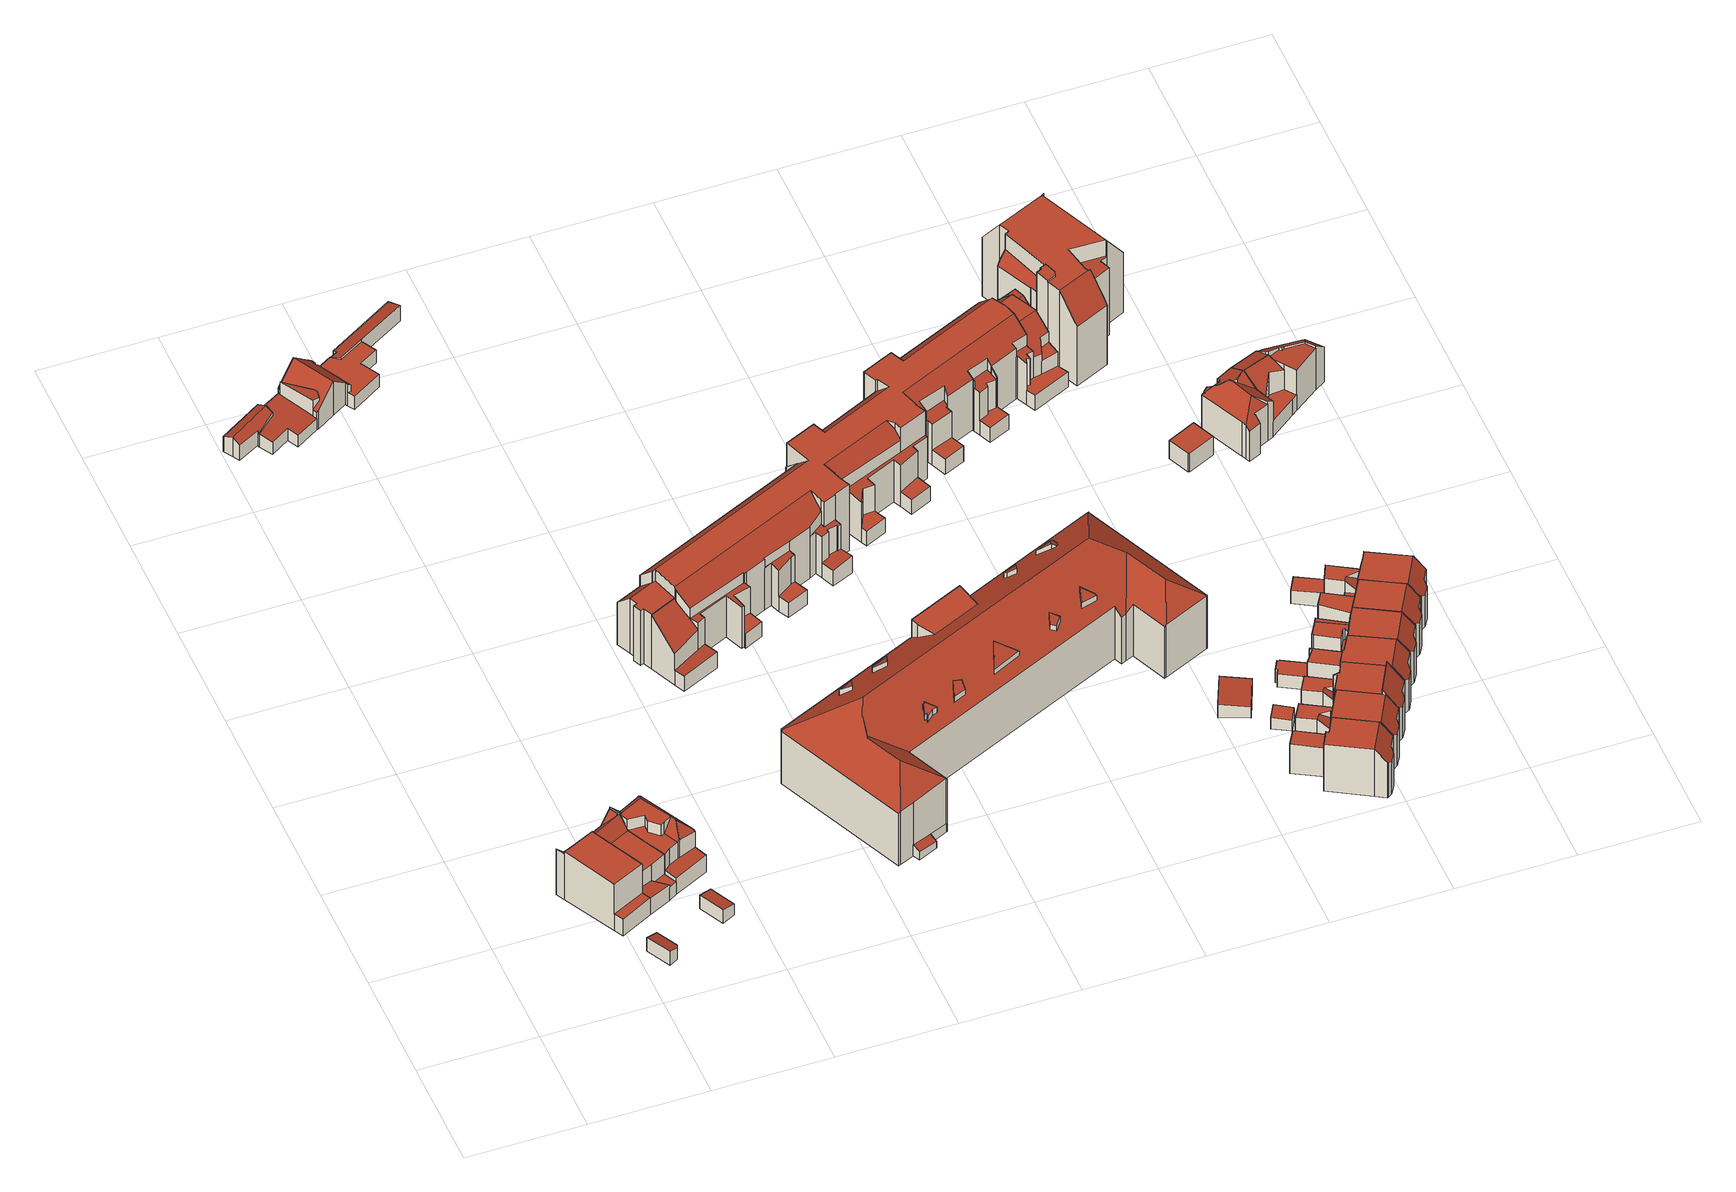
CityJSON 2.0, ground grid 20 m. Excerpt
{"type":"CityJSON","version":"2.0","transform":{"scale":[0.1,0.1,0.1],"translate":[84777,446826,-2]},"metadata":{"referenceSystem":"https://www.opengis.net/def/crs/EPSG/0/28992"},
"CityObjects":{
"building1":{"type":"Building","attributes":{"yearOfConstruction":1914},"geometry":[{"type":"MultiSurface","lod":"2","boundaries":[[[0,1,2,3,4,5,6,7,8]],[[8,7,9,10]],[[11,3,2,12,13]],[[14,15,16]],[[13,15,11]],[[2,1,17,12]],[[14,16,17,18,19]],[[20,14,19,21]],[[4,3,11,22]],[[7,6,23,9]],[[17,1,0,24,25,18]],[[5,4,22,20]],[[24,23,26,25]],[[23,6,5,20,21,26]],[[0,8,10,24]],[[16,15,13,12,17]],[[22,11,15,14,20]],[[21,19,18,25,26]],[[10,9,23,24]]],"semantics":{"surfaces":[{"type":"GroundSurface"},{"type":"WallSurface"},{"type":"RoofSurface"}],"values":[0,1,1,1,1,1,1,1,1,1,1,1,1,1,1,2,2,2,2]}}]},
"building2":{"type":"Building","attributes":{"yearOfConstruction":2023},"geometry":[{"type":"MultiSurface","lod":"2","boundaries":[[[27,28,29,30,31]],[[30,29,32,33]],[[27,31,34,35]],[[28,27,35,36]],[[29,28,36,32]],[[31,30,33,34]],[[33,32,36,35,34]]],"semantics":{"surfaces":[{"type":"GroundSurface"},{"type":"WallSurface"},{"type":"RoofSurface"}],"values":[0,1,1,1,1,1,2]}}]},
"building3":{"type":"Building","attributes":{"yearOfConstruction":1914},"geometry":[{"type":"MultiSurface","lod":"2","boundaries":[[[4,37,38,39,40,41,42,43,44,7,45,46,47]],[[44,43,48,49]],[[46,45,50,51,52]],[[50,53,54,51]],[[4,47,55,22]],[[37,4,22,56]],[[38,37,56,57]],[[47,46,52,55]],[[7,44,49,58,59]],[[49,60,53,58]],[[45,7,59,50]],[[53,60,61,62,54]],[[43,42,61,48]],[[61,42,41,63,62]],[[41,40,64,63]],[[65,66,67]],[[67,68,69,65]],[[68,39,38,57,69]],[[40,39,68,64]],[[59,58,53,50]],[[61,60,49,48]],[[63,52,51,54,62]],[[57,56,66,65,69]],[[64,68,67,66,56,22,55]],[[55,52,63,64]]],"semantics":{"surfaces":[{"type":"GroundSurface"},{"type":"WallSurface"},{"type":"RoofSurface"}],"values":[0,1,1,1,1,1,1,1,1,1,1,1,1,1,1,1,1,1,1,2,2,2,2,2,2]}}]},
"building4":{"type":"Building","attributes":{"yearOfConstruction":1914},"geometry":[{"type":"MultiSurface","lod":"2","boundaries":[[[70,71,72,73,74,75,76,77,78,43,79,80,40,38,81,82,83,84]],[[43,78,85,86]],[[38,40,87,88,89]],[[73,72,90,91]],[[72,71,92,90]],[[71,70,93,92]],[[84,83,94,95]],[[96,97,98,99]],[[78,77,100,85]],[[101,100,102,103]],[[74,73,91,104,105]],[[79,43,86,96]],[[106,107,108,109]],[[75,74,105,110]],[[40,80,111,112,87]],[[80,79,96,99,111]],[[113,106,109,114]],[[111,113,114,112]],[[97,115,116,98]],[[117,118,119]],[[119,120,117]],[[91,121,104]],[[122,123,124]],[[87,123,88]],[[124,125,122]],[[82,81,126,127]],[[83,82,127,94]],[[126,81,38,89,128]],[[129,126,128,130]],[[100,77,76,118,102]],[[76,75,110,118]],[[115,101,103,131,116]],[[103,120,131]],[[132,133,134]],[[107,132,134,108]],[[70,84,95,93]],[[121,129,130,104]],[[128,89,88,123,122,125,130]],[[132,107,106,113,111,99,98,116]],[[115,97,96,86,85,100,101]],[[103,102,118,117,120]],[[119,118,110,135,136,133]],[[134,133,136,135,124,123,87,112,114,109,108]],[[116,131,120,119,133,132]],[[121,91,90,92,93,95,94,127,126,129]],[[130,125,124,135,110,105,104]]],"semantics":{"surfaces":[{"type":"GroundSurface"},{"type":"WallSurface"},{"type":"RoofSurface"}],"values":[0,1,1,1,1,1,1,1,1,1,1,1,1,1,1,1,1,1,1,1,1,1,1,1,1,1,1,1,1,1,1,1,1,1,1,1,1,2,2,2,2,2,2,2,2,2]}}]},
"building5":{"type":"Building","attributes":{"yearOfConstruction":1983},"geometry":[{"type":"MultiSurface","lod":"2","boundaries":[[[137,138,139,140]],[[138,137,141,142]],[[139,138,142,143]],[[140,139,143,144]],[[137,140,144,141]],[[144,143,142,141]]],"semantics":{"surfaces":[{"type":"GroundSurface"},{"type":"WallSurface"},{"type":"RoofSurface"}],"values":[0,1,1,1,1,2]}}]},
"building6":{"type":"Building","attributes":{"yearOfConstruction":1950},"geometry":[{"type":"MultiSurface","lod":"2","boundaries":[[[145,146,147,148,149,150,151,152,153,154,155,156,157,158,159,160,161,162,163,164,165,166,167,168,169,170,171,172,173,174,175,176,177,178,179,180]],[[162,161,181,182]],[[163,162,182,183]],[[161,160,184,181]],[[160,159,185,184]],[[159,158,186,185]],[[164,163,183,187]],[[153,152,188,189]],[[190,191,192,193]],[[145,180,194,195]],[[179,178,196,197]],[[175,174,198,199]],[[172,171,200,201]],[[200,171,170,202,203]],[[173,172,201,204]],[[174,173,204,198]],[[169,168,205,206]],[[207,200,203,208]],[[170,169,206,202]],[[149,148,190,193,209]],[[150,149,209,210]],[[148,147,211,190]],[[147,146,212,211]],[[213,214,215,216,217,218]],[[216,219,220,217]],[[176,175,199,221]],[[221,222,223,224]],[[152,151,225,188]],[[156,226,227]],[[226,214,213,227]],[[151,150,210,225]],[[222,228,229,223]],[[191,230,231,192]],[[228,165,164,187,229]],[[232,166,165,228,233]],[[177,176,221,224,234]],[[219,235,220]],[[230,236,237,231]],[[157,156,227,238]],[[146,145,195,212]],[[194,180,179,197,239]],[[215,194,239,216]],[[158,157,238,186]],[[178,177,234,196]],[[167,166,232,240]],[[168,167,240,205]],[[208,241,207]],[[233,241,232]],[[154,153,189,242]],[[236,155,154,242,237]],[[156,155,236,226]],[[218,243,213]],[[243,235,219,216,239,197,196,186,238,227,213]],[[234,224,223,229,187,183,182,181,184,185,186,196]],[[241,233,228,222,221,199,198,204,201,200,207]],[[241,208,203,202,206,205,240,232]],[[231,237,242,189,188,225]],[[236,230,191,190,211,212,195,194,215,214,226]],[[218,217,220,235,243]],[[225,210,209,193,192,231]]],"semantics":{"surfaces":[{"type":"GroundSurface"},{"type":"WallSurface"},{"type":"RoofSurface"}],"values":[0,1,1,1,1,1,1,1,1,1,1,1,1,1,1,1,1,1,1,1,1,1,1,1,1,1,1,1,1,1,1,1,1,1,1,1,1,1,1,1,1,1,1,1,1,1,1,1,1,1,1,1,2,2,2,2,2,2,2,2]}}]},
"building7":{"type":"Building","attributes":{"yearOfConstruction":1920},"geometry":[{"type":"MultiSurface","lod":"2","boundaries":[[[244,245,246,247,248,249,250,251,252,253,254,255,256,257,258,259,260,261,262,263,264,265,266,267,268,269]],[[244,269,270,271]],[[266,265,272,273]],[[268,267,274,275]],[[267,266,273,274]],[[276,277,278]],[[278,263,262,279,276]],[[280,281,282,283]],[[255,254,284,285]],[[269,268,275,270]],[[253,252,286,287]],[[254,253,287,288,284]],[[289,290,291,292]],[[290,293,294,291]],[[262,261,295,279]],[[296,260,259,297,298,299]],[[251,250,300,301]],[[247,246,302,303]],[[248,247,303,304]],[[250,249,305,300]],[[306,305,307,308]],[[305,249,248,304,307]],[[261,260,296,295]],[[299,309,296]],[[310,280,283,311]],[[312,313,314,315]],[[316,317,318,319]],[[320,321,272]],[[322,323,324]],[[324,325,322]],[[326,327,328,329]],[[317,330,331,318]],[[264,263,278,332]],[[272,265,264,332,320]],[[259,258,333,297]],[[334,312,315,335]],[[313,336,337,314]],[[338,326,329,339]],[[327,340,341,328]],[[330,342,343,331]],[[342,344,345,343]],[[293,346,347,294]],[[256,255,285,348]],[[349,350,351,352]],[[353,316,319,354]],[[340,338,339,341]],[[355,349,352,356]],[[257,256,348,357]],[[258,257,357,333]],[[252,251,301,286]],[[346,358,359,347]],[[287,306,308,288]],[[360,361,362,363]],[[361,364,365,362]],[[366,367,368,369]],[[344,366,369,345]],[[367,370,371,368]],[[370,353,354,371]],[[297,372,373,298]],[[372,374,373]],[[245,244,271,375]],[[246,245,375,302]],[[376,377,378,379]],[[380,381,382,383]],[[381,376,379,382]],[[384,380,383,385]],[[377,384,385,378]],[[358,289,292,359]],[[281,310,311,282]],[[350,386,387,351]],[[386,388,387]],[[389,355,356,390]],[[364,391,392,365]],[[391,360,363,392]],[[336,334,335,337]],[[390,393,389]],[[394,395,396,397]],[[398,399,400,401]],[[399,394,397,400]],[[395,398,401,396]],[[402,270,275,274,273,403]],[[403,273,272,321]],[[332,278,277,404,402,403,321,320]],[[324,323,405,308,307,304,303,302]],[[339,329,328,341]],[[348,285,284,405,323,322,325,406,357]],[[308,405,284,288]],[[287,286,301,300,305,306]],[[354,319,318,331,343,345,369,368,371]],[[374,372,297,333,357,406,404,277,276,279,295,296,309],[340,327,326,338],[388,386,350,349,355,389,393],[376,381,380,384,377],[395,394,399,398]],[[385,383,382,379,378]],[[292,291,294,347,359]],[[311,283,282]],[[356,352,351]],[[363,362,365,392]],[[335,315,314,337]],[[390,356,351,387,388,393]],[[401,400,397,396]],[[406,325,324,302,375,271,270,402,404],[281,280,310],[289,358,346,293,290],[336,313,312,334],[316,353,370,367,366,344,342,330,317],[360,391,364,361]],[[309,299,298,373,374]]],"semantics":{"surfaces":[{"type":"GroundSurface"},{"type":"WallSurface"},{"type":"RoofSurface"}],"values":[0,1,1,1,1,1,1,1,1,1,1,1,1,1,1,1,1,1,1,1,1,1,1,1,1,1,1,1,1,1,1,1,1,1,1,1,1,1,1,1,1,1,1,1,1,1,1,1,1,1,1,1,1,1,1,1,1,1,1,1,1,1,1,1,1,1,1,1,1,1,1,1,1,1,1,1,1,1,1,1,2,2,2,2,2,2,2,2,2,2,2,2,2,2,2,2,2,2,2,2]}}]},
"building8":{"type":"Building","attributes":{"yearOfConstruction":1978},"geometry":[{"type":"MultiSurface","lod":"2","boundaries":[[[407,408,409,410,411,412,413,414,415,416,417,418,419,420,421,422,423,424,425,426,427,428,429,430,431,432,433,434,435,436,437,438,439,440,441,442,443,444,445,446,447,448,449,450,451,452,453,454,455,456,457,458,459,460,461,462,463,464,465,466,467,468,469,470,471,472,473,474,475,476,477,478,479,480,481,482,483,484,485,486,487,488,489,490,491,492,493,494,495,496,497,498]],[[423,422,499,500]],[[422,421,501,499]],[[502,416,415,503,504]],[[505,431,430,506,507,508]],[[488,487,509,510]],[[511,512,513,514]],[[494,493,512,515]],[[482,481,516,517,518]],[[519,486,485,520,521]],[[490,489,522,523,524]],[[484,483,525,526]],[[483,482,518,525]],[[479,478,527,528]],[[480,479,528,529,530]],[[472,471,531,532]],[[528,533,534,529]],[[535,536,537,538]],[[539,540,541,542]],[[506,543,507]],[[544,545,546]],[[424,423,500,547]],[[548,549,550,551]],[[552,553,554,555,556]],[[489,488,510,522]],[[520,485,484,526,557]],[[558,408,407,559,560]],[[561,562,563,564,565]],[[566,444,443,567,568]],[[554,520,557,555]],[[468,467,563,569]],[[462,461,570,539]],[[440,439,571,572]],[[546,561,565,544]],[[573,476,475,574,575]],[[439,438,576,571]],[[577,578,579,580,581]],[[582,583,584,585]],[[442,441,586,587,588]],[[473,472,532,535]],[[460,459,540,589]],[[461,460,589,570]],[[522,590,591,523]],[[487,486,519,509]],[[592,593,594]],[[430,429,595,506]],[[596,597,598,599]],[[446,445,600,601]],[[602,566,568,603]],[[445,444,566,600]],[[604,605,606,607]],[[608,604,607,609]],[[594,434,433,610,592]],[[465,464,611,612,613]],[[464,463,614,611]],[[463,462,539,542,614]],[[420,419,615,616,617]],[[417,416,502,618]],[[619,620,502,504,621]],[[622,623,624,625]],[[456,455,626,627,628]],[[626,629,630,627]],[[455,454,631,632,626]],[[631,622,625,632]],[[623,633,634,624]],[[635,636,637,638,639]],[[637,640,638]],[[586,641,642,587]],[[603,643,644,645]],[[636,602,603,645,637]],[[643,567,646,644]],[[567,443,442,588,646]],[[647,648,649,650]],[[651,652,653,654]],[[449,448,655,651]],[[450,449,651,654,656]],[[429,428,657,595]],[[428,427,658,659,657]],[[474,473,535,538,660]],[[475,474,660,574]],[[471,470,536,531]],[[536,470,469,661,537]],[[469,468,569,661]],[[427,426,662,658]],[[426,425,663,662]],[[664,665,666,667]],[[668,669,670,671]],[[597,672,673,598]],[[674,675,676,677,678]],[[516,674,678,517]],[[481,480,530,516]],[[454,453,679,631]],[[453,452,680,679]],[[681,451,450,656,682]],[[672,683,681,682,673]],[[633,683,672,634]],[[447,446,601,684]],[[452,451,681,680]],[[685,436,435,583,686]],[[583,435,434,594,584]],[[629,596,599,630]],[[421,420,617,687,501]],[[617,688,665,687]],[[689,457,456,628,690]],[[665,688,691,692,666]],[[691,693,548,551,692]],[[425,424,547,663]],[[694,695,696,697]],[[658,694,697,659]],[[695,664,667,696]],[[563,467,466,698,564]],[[549,699,700,550]],[[699,558,560,700]],[[701,702,703,704]],[[590,701,704,591]],[[477,476,573,705]],[[605,409,408,558,606]],[[466,465,613,706,698]],[[613,707,706]],[[611,668,671,612]],[[497,496,708,709,710]],[[498,497,710,711]],[[495,494,515,712]],[[708,511,514,709]],[[496,495,712,708]],[[713,492,491,714,715,716]],[[556,717,552]],[[508,718,505]],[[719,635,639,720]],[[721,722,723,724]],[[725,721,724,726]],[[432,431,505,725]],[[433,432,725,726,610]],[[727,713,716,728]],[[615,620,619,616]],[[419,418,729,615]],[[693,619,621,548]],[[418,417,618,729]],[[414,413,730,731]],[[579,685,686,580]],[[641,732,733,642]],[[438,437,734,576]],[[478,477,705,527]],[[735,573,575,736]],[[533,735,736,534]],[[648,582,737,649]],[[738,719,720,739]],[[684,738,739,740]],[[676,741,677]],[[448,447,684,740,655]],[[413,412,608,609,730]],[[412,411,742,608]],[[410,409,605,743]],[[411,410,743,742]],[[675,562,561,676]],[[722,744,723]],[[714,553,552,715]],[[512,493,492,713,513]],[[491,490,524,714]],[[415,414,731,503]],[[669,689,690,670]],[[458,457,689,745]],[[540,459,458,745,541]],[[577,746,578]],[[732,577,581,733]],[[437,436,685,734]],[[702,747,748,703]],[[747,519,521,748]],[[711,727,728,749]],[[407,498,711,749,559]],[[441,440,572,586]],[[582,585,737]],[[652,640,750,653]],[[640,647,650,750]],[[589,540,539,570]],[[643,603,568,567]],[[536,535,532,531]],[[681,683,633,623,622,631,679,680]],[[629,626,632,625,624,634,672,597,596]],[[658,662,663,694]],[[695,694,663,547,500,499,501,687,665,664]],[[667,543,506,595,657,659,697,696]],[[712,515,512,511,708]],[[693,691,688,617,616,619]],[[618,502,620,615,729]],[[675,674,516,530,529,534,736,575,574,660,538,537,661,569,563,562]],[[533,528,527,705,573,735]],[[684,601,600,566,602,636,635,719,738]],[[737,585,584,594,593]],[[743,605,604,608,742]],[[561,546,545,741,676]],[[722,721,725,505,718,744]],[[521,520,554,553,714,524,523,591,704,703,748]],[[731,730,609,607,606,558,699,549,548,621,504,503]],[[650,707,613,612,671,670,690,628,627,630,599,598,673,682,656,654,653,750]],[[745,689,669,668,611,614,542,541]],[[581,580,686,583,582,642,733]],[[685,579,578,746,576,734]],[[747,702,701,590,522,510,509,519]],[[711,710,709,514,513,713,727]],[[749,728,716,715,552,717,666,692,551,550,700,560,559]],[[572,571,576,746,577,732,641,586]],[[648,647,588,587,642,582]],[[593,592,610,726,724,723,744,718,508,507,543,667,666,717,556,555,557,526,525,518,517,678,677,741,545,544,565,564,698,706,707,650,649,737]],[[652,651,655,740,739,720,639,638,640]],[[640,637,645,644,646,588,647]]],"semantics":{"surfaces":[{"type":"GroundSurface"},{"type":"WallSurface"},{"type":"RoofSurface"}],"values":[0,1,1,1,1,1,1,1,1,1,1,1,1,1,1,1,1,1,1,1,1,1,1,1,1,1,1,1,1,1,1,1,1,1,1,1,1,1,1,1,1,1,1,1,1,1,1,1,1,1,1,1,1,1,1,1,1,1,1,1,1,1,1,1,1,1,1,1,1,1,1,1,1,1,1,1,1,1,1,1,1,1,1,1,1,1,1,1,1,1,1,1,1,1,1,1,1,1,1,1,1,1,1,1,1,1,1,1,1,1,1,1,1,1,1,1,1,1,1,1,1,1,1,1,1,1,1,1,1,1,1,1,1,1,1,1,1,1,1,1,1,1,1,1,1,1,1,1,1,1,1,1,1,1,1,1,1,1,1,1,1,1,1,1,1,1,1,1,1,1,1,1,1,1,2,2,2,2,2,2,2,2,2,2,2,2,2,2,2,2,2,2,2,2,2,2,2,2,2,2,2,2,2,2,2,2]}}]},
"building9":{"type":"Building","attributes":{"yearOfConstruction":2012},"geometry":[{"type":"MultiSurface","lod":"2","boundaries":[[[751,752,753,754]],[[751,754,755,756]],[[752,751,756,757]],[[754,753,758,755]],[[753,752,757,758]],[[757,756,755,758]]],"semantics":{"surfaces":[{"type":"GroundSurface"},{"type":"WallSurface"},{"type":"RoofSurface"}],"values":[0,1,1,1,1,2]}}]},
"building10":{"type":"Building","attributes":{"yearOfConstruction":2007},"geometry":[{"type":"MultiSurface","lod":"2","boundaries":[[[759,760,761,762,763,764]],[[764,763,765,766]],[[761,760,767,768]],[[760,759,769,767]],[[763,762,770,765]],[[762,761,768,770]],[[759,764,766,769]],[[766,765,770,768,767,769]]],"semantics":{"surfaces":[{"type":"GroundSurface"},{"type":"WallSurface"},{"type":"RoofSurface"}],"values":[0,1,1,1,1,1,1,2]}}]},
"building11":{"type":"Building","attributes":{"yearOfConstruction":1921},"geometry":[{"type":"MultiSurface","lod":"2","boundaries":[[[771,772,773,774,775,776,777,778,779,780,781,782,783,784,785]],[[775,774,786,787]],[[774,773,788,786]],[[783,782,789,790]],[[782,781,791,789]],[[780,779,792,793]],[[779,778,794,792]],[[781,780,793,791]],[[776,775,787,795]],[[778,777,796,794]],[[784,783,790,797]],[[785,784,797,798]],[[777,776,795,799,796]],[[772,771,800,801]],[[773,772,801,788]],[[795,802,803,799]],[[802,800,804,803]],[[800,771,785,798,804]],[[790,789,791,793,792,794,796,797]],[[802,795,787,786,788,801,800]],[[798,797,796,799,803,804]]],"semantics":{"surfaces":[{"type":"GroundSurface"},{"type":"WallSurface"},{"type":"RoofSurface"}],"values":[0,1,1,1,1,1,1,1,1,1,1,1,1,1,1,1,1,1,2,2,2]}}]},
"building12":{"type":"Building","attributes":{"yearOfConstruction":1921},"geometry":[{"type":"MultiSurface","lod":"2","boundaries":[[[805,806,807,808,809,810,778,811,812,775,813,814,815,816,817,818]],[[810,809,819,820]],[[813,775,821,822]],[[814,813,822,823]],[[775,812,824,821]],[[807,806,825,826]],[[806,805,827,825]],[[778,810,820,828]],[[811,778,828,829]],[[808,807,826,830]],[[809,808,830,819]],[[815,814,823,831]],[[832,833,834,835]],[[836,834,837,838]],[[817,816,839,840]],[[816,815,831,839]],[[818,817,840,836]],[[824,812,811,829,841]],[[805,818,836,838,827]],[[835,842,832]],[[834,833,824,841,837]],[[829,828,820,819,830,826,825,827]],[[841,829,827,838,837]],[[835,834,836,840,839,831,823,842]],[[833,832,842,823,822,821,824]]],"semantics":{"surfaces":[{"type":"GroundSurface"},{"type":"WallSurface"},{"type":"RoofSurface"}],"values":[0,1,1,1,1,1,1,1,1,1,1,1,1,1,1,1,1,1,1,1,1,2,2,2,2]}}]},
"building13":{"type":"Building","attributes":{"yearOfConstruction":1921},"geometry":[{"type":"MultiSurface","lod":"2","boundaries":[[[843,844,845,806,846,817,847,848,849,850,851,852,853,854,855]],[[817,846,856,857]],[[843,855,858,859]],[[844,843,859,860]],[[861,856,862,863]],[[855,854,864,858]],[[851,850,865,866]],[[867,868,869,870]],[[868,848,847,871,869]],[[850,849,872,865]],[[847,817,857,871]],[[856,846,806,873,862]],[[806,845,874,873]],[[845,844,860,874]],[[854,853,861,863,864]],[[853,852,875,876,861]],[[849,848,868,872]],[[852,851,866,875]],[[875,877,878,876]],[[877,879,880]],[[877,880,867,870,878]],[[863,862,873,874,860,859,858,864]],[[880,879,872,868,867]],[[877,875,866,865,872,879]],[[870,869,871,857,856,861,876,878]]],"semantics":{"surfaces":[{"type":"GroundSurface"},{"type":"WallSurface"},{"type":"RoofSurface"}],"values":[0,1,1,1,1,1,1,1,1,1,1,1,1,1,1,1,1,1,1,1,1,2,2,2,2]}}]},
"building14":{"type":"Building","attributes":{"yearOfConstruction":1921},"geometry":[{"type":"MultiSurface","lod":"2","boundaries":[[[881,882,883,884,885,886,887,888,889,890,891,892,893,894,895,896,897,898,899,900,901]],[[893,892,902,903]],[[891,890,904,905]],[[887,886,906,907]],[[894,893,903,908]],[[892,891,905,902]],[[896,895,909,910]],[[895,894,908,909]],[[890,889,911,904]],[[889,888,912,911]],[[913,899,898,914,915]],[[898,897,916,914]],[[917,918,919,920]],[[918,921,922,919]],[[881,901,923,924]],[[886,885,917,920,906]],[[885,884,925,917]],[[907,926,927,928]],[[888,887,907,928,912]],[[901,900,929,923]],[[882,881,924,930]],[[921,913,915,922]],[[926,916,931,927]],[[916,897,896,910,931]],[[900,899,913,929]],[[884,883,932,925]],[[883,882,930,932]],[[912,909,908,903,902,905,904,911]],[[926,907,906,920,919,922,915,914,916]],[[910,909,912,928,927,931]],[[930,924,923,929,913,921,918,917,925,932]]],"semantics":{"surfaces":[{"type":"GroundSurface"},{"type":"WallSurface"},{"type":"RoofSurface"}],"values":[0,1,1,1,1,1,1,1,1,1,1,1,1,1,1,1,1,1,1,1,1,1,1,1,1,1,1,2,2,2,2]}}]},
"building15":{"type":"Building","attributes":{"yearOfConstruction":1921},"geometry":[{"type":"MultiSurface","lod":"2","boundaries":[[[933,934,935,936,937,938,939,940,941,942,943,944,945,946]],[[939,938,947,948]],[[940,939,948,949]],[[938,937,950,947]],[[934,933,951,952]],[[936,935,953,954,955]],[[935,934,952,953]],[[941,940,949,956]],[[957,958,959,960]],[[958,961,962,959]],[[963,964,965,966]],[[967,968,964,969]],[[970,943,942,971,972]],[[942,941,956,971]],[[937,936,955,950]],[[973,967,969,974]],[[945,944,975,976]],[[975,944,943,970,977]],[[946,945,976,957]],[[964,968,970,972,965]],[[933,946,957,960,951]],[[978,975,977,979]],[[961,978,979,980,962]],[[979,973,974,980]],[[953,963,966,954]],[[955,971,956,949,948,947,950]],[[961,958,957,976,975,978]],[[966,965,972,971,955,954]],[[979,977,970,968,967,973]],[[953,952,951,960,959,962,980,974,969,964,963]]],"semantics":{"surfaces":[{"type":"GroundSurface"},{"type":"WallSurface"},{"type":"RoofSurface"}],"values":[0,1,1,1,1,1,1,1,1,1,1,1,1,1,1,1,1,1,1,1,1,1,1,1,1,2,2,2,2,2]}}]},
"building16":{"type":"Building","attributes":{"yearOfConstruction":1921},"geometry":[{"type":"MultiSurface","lod":"2","boundaries":[[[981,982,983,937,984,985,934,933,986,987,988,989,990,991,992]],[[983,982,993,994]],[[989,988,995,996]],[[937,983,994,997]],[[984,937,997,998]],[[981,992,999,1000]],[[982,981,1000,993]],[[992,991,1001,999]],[[991,990,1002,1001]],[[990,989,996,1003,1002]],[[1004,985,984,998,1005]],[[1006,1004,1005,1007]],[[996,1008,1009,1003]],[[1008,1010,1011,1006,1007,1009]],[[934,985,1004,952]],[[933,934,952,951]],[[988,987,1012,1013,995]],[[1014,986,933,951,1015]],[[987,986,1014,1012]],[[1012,1010,1008,1013]],[[1011,1014,1015,1006]],[[1002,998,997,994,993,1000,999,1001]],[[1007,1005,998,1002,1003,1009]],[[1008,996,995,1013]],[[1015,951,952,1004,1006]],[[1011,1010,1012,1014]]],"semantics":{"surfaces":[{"type":"GroundSurface"},{"type":"WallSurface"},{"type":"RoofSurface"}],"values":[0,1,1,1,1,1,1,1,1,1,1,1,1,1,1,1,1,1,1,1,1,2,2,2,2,2]}}]},
"building17":{"type":"Building","attributes":{"yearOfConstruction":1961},"geometry":[{"type":"MultiSurface","lod":"2","boundaries":[[[1016,1017,1018,1019,1020,1021]],[[1019,1018,1022,1023]],[[1020,1019,1023,1024]],[[1021,1020,1024,1025]],[[1018,1017,1026,1022]],[[1017,1016,1027,1026]],[[1016,1021,1025,1027]],[[1025,1024,1023,1022,1026,1027]]],"semantics":{"surfaces":[{"type":"GroundSurface"},{"type":"WallSurface"},{"type":"RoofSurface"}],"values":[0,1,1,1,1,1,1,2]}}]},
"building18":{"type":"Building","attributes":{"yearOfConstruction":1921},"geometry":[{"type":"MultiSurface","lod":"2","boundaries":[[[1028,1029,1030,1031,1032,1033,1034,1035,1036,1037,1038,1039,1040,1041,1042,1043,1044]],[[1045,1046,1047,1048,1049]],[[1044,1043,1050,1051]],[[1043,1042,1052,1050]],[[1042,1041,1053,1052]],[[1041,1040,1054,1053]],[[1029,1028,1055,1056,1057]],[[1058,1059,1060]],[[1037,1036,1061,1062]],[[1038,1037,1062,1063]],[[1036,1035,1064,1061]],[[1034,1033,1065,1066]],[[1035,1034,1066,1064]],[[1033,1032,1067,1065]],[[1032,1031,1068,1067]],[[1069,1070,1071,1072,1073]],[[1071,1074,1075,1076,1072]],[[1047,1074,1071,1048]],[[1077,1069,1073,1078]],[[1030,1029,1057,1077]],[[1046,1054,1079,1047]],[[1055,1045,1049,1056]],[[1028,1044,1051,1055]],[[1054,1040,1039,1075,1079]],[[1075,1039,1038,1063,1076]],[[1031,1030,1077,1078,1068]],[[1060,1070,1069,1058]],[[1068,1063,1062,1061,1064,1066,1065,1067]],[[1060,1059,1048,1071,1070]],[[1051,1050,1052,1053,1054,1046,1045,1055]],[[1075,1074,1047,1079]],[[1078,1073,1072,1076,1063,1068]],[[1069,1077,1057,1056,1049,1048,1059,1058]]],"semantics":{"surfaces":[{"type":"GroundSurface"},{"type":"WallSurface"},{"type":"RoofSurface"}],"values":[0,1,1,1,1,1,1,1,1,1,1,1,1,1,1,1,1,1,1,1,1,1,1,1,1,1,1,2,2,2,2,2,2]}}]},
"building19":{"type":"Building","attributes":{"yearOfConstruction":1981},"geometry":[{"type":"MultiSurface","lod":"2","boundaries":[[[1080,1081,1082,1083,1084,1085,1086,1087,1088,1089,1090,1091,1092,1093,1094,1095,1096,1097,1098,1099,1100,1101,1102,1103,1104,1105]],[[1084,1083,1106,1107]],[[1083,1082,1108,1106]],[[1109,1081,1080,1110,1111]],[[1082,1081,1109,1108]],[[1112,1113,1114,1115]],[[1116,1117,1118,1119]],[[1100,1099,1120,1121]],[[1099,1098,1122,1123,1120]],[[1124,1125,1126,1127]],[[1096,1095,1128,1129]],[[1087,1086,1130,1131]],[[1132,1093,1092,1133,1134]],[[1095,1094,1135,1128]],[[1088,1087,1131,1136]],[[1086,1085,1137,1138,1130]],[[1139,1105,1104,1140,1141]],[[1141,1142,1139]],[[1143,1144,1132,1134,1145]],[[1094,1093,1132,1135]],[[1092,1091,1146,1133]],[[1091,1090,1124,1127,1146]],[[1097,1096,1129,1147]],[[1098,1097,1147,1122]],[[1104,1103,1148,1149,1140]],[[1101,1100,1121,1150]],[[1117,1102,1101,1150,1118]],[[1151,1152,1153,1154]],[[1089,1088,1136,1155]],[[1090,1089,1155,1124]],[[1085,1084,1107,1137]],[[1103,1102,1117,1148]],[[1137,1151,1154,1138]],[[1080,1105,1139,1110]],[[1148,1156,1157,1149]],[[1156,1116,1119,1157]],[[1125,1158,1159,1126]],[[1152,1112,1115,1153]],[[1158,1143,1145,1159]],[[1113,1109,1111,1114]],[[1122,1144,1143,1123]],[[1154,1155,1136,1131,1130,1138]],[[1156,1148,1117,1116]],[[1145,1134,1133,1146,1127,1126,1159]],[[1113,1112,1152,1151,1137,1107,1106,1108,1109]],[[1160,1142,1141,1140,1149,1157,1119,1118,1150,1121]],[[1114,1111,1110,1139,1142,1160]],[[1122,1147,1129,1128,1135,1132,1144]],[[1143,1158,1125,1124,1155,1154,1153,1115,1114,1160,1121,1120,1123]]],"semantics":{"surfaces":[{"type":"GroundSurface"},{"type":"WallSurface"},{"type":"RoofSurface"}],"values":[0,1,1,1,1,1,1,1,1,1,1,1,1,1,1,1,1,1,1,1,1,1,1,1,1,1,1,1,1,1,1,1,1,1,1,1,1,1,1,1,1,2,2,2,2,2,2,2,2]}}]},
"building20":{"type":"Building","attributes":{"yearOfConstruction":1927},"geometry":[{"type":"MultiSurface","lod":"2","boundaries":[[[1161,1162,1163,1164,1165,1166,1167,1168,1169,1170,1171,1172,1173,1174,1175,1176]],[[1172,1171,1177,1178]],[[1173,1172,1178,1179]],[[1180,1181,1182]],[[1183,1181,1184]],[[1166,1165,1182,1185]],[[1168,1167,1186,1187]],[[1188,1189,1190]],[[1184,1189,1183]],[[1185,1188,1190,1191]],[[1167,1166,1185,1191,1186]],[[1182,1165,1164,1192,1180]],[[1164,1163,1193,1192]],[[1161,1176,1194,1195]],[[1196,1197,1198,1199]],[[1197,1200,1198]],[[1199,1201,1196]],[[1202,1203,1204]],[[1177,1171,1170,1205,1206]],[[1170,1169,1207,1205]],[[1169,1168,1187,1207]],[[1175,1174,1208,1209]],[[1174,1173,1179,1208]],[[1176,1175,1209,1194]],[[1177,1206,1210]],[[1211,1201,1212]],[[1162,1161,1195,1213]],[[1163,1162,1213,1193]],[[1212,1202,1204,1211]],[[1185,1182,1181,1183,1189,1188]],[[1210,1209,1208,1179,1178,1177]],[[1201,1199,1210,1206,1205,1207,1212]],[[1204,1203,1187,1186,1191,1190,1189,1184,1200,1197,1196,1201,1211]],[[1213,1195,1194,1209,1210,1199,1198,1200,1184,1181,1180,1192,1193]],[[1212,1207,1187,1203,1202]]],"semantics":{"surfaces":[{"type":"GroundSurface"},{"type":"WallSurface"},{"type":"RoofSurface"}],"values":[0,1,1,1,1,1,1,1,1,1,1,1,1,1,1,1,1,1,1,1,1,1,1,1,1,1,1,1,1,2,2,2,2,2,2]}}]},
"building21":{"type":"Building","attributes":{"yearOfConstruction":1927},"geometry":[{"type":"MultiSurface","lod":"2","boundaries":[[[1214,1215,1216,1217,1218,1219,1220,1221,1222,1223,1224,1225,1226,1227]],[[1219,1218,1228,1229]],[[1218,1217,1230,1228]],[[1231,1223,1222,1186,1232]],[[1222,1221,1233,1186]],[[1225,1224,1234,1235]],[[1236,1237,1238]],[[1232,1237,1231]],[[1224,1223,1231,1234]],[[1239,1240,1241,1242]],[[1220,1219,1229,1239]],[[1221,1220,1239,1242,1233]],[[1243,1244,1230,1245,1246]],[[1214,1227,1247,1248]],[[1249,1250,1251,1252]],[[1230,1217,1216,1250,1245]],[[1227,1226,1253,1247]],[[1250,1216,1215,1254,1251]],[[1226,1225,1235,1253]],[[1240,1244,1243,1241]],[[1255,1256,1257]],[[1246,1256,1243]],[[1215,1214,1248,1254]],[[1258,1255,1257,1259,1260,1261]],[[1262,1263,1264,1265]],[[1263,1249,1252,1264]],[[1238,1258,1261,1236]],[[1259,1262,1265,1260]],[[1255,1258,1233]],[[1259,1257,1256,1246,1245,1250,1249,1263,1262]],[[1240,1239,1229,1228,1230,1244]],[[1248,1247,1252,1251,1254]],[[1258,1238,1237,1232,1186,1233]],[[1265,1264,1252,1247,1253,1235,1234,1231,1237,1236,1261,1260]],[[1233,1242,1241,1243,1256,1255]]],"semantics":{"surfaces":[{"type":"GroundSurface"},{"type":"WallSurface"},{"type":"RoofSurface"}],"values":[0,1,1,1,1,1,1,1,1,1,1,1,1,1,1,1,1,1,1,1,1,1,1,1,1,1,1,1,1,2,2,2,2,2,2]}}]}
},
"vertices":[
[183,162,19],[136,251,19],[129,265,19],[144,273,19],[183,292,19],[191,276,19],[238,187,19],[245,173,19],[191,146,19],[245,173,56],[191,146,54],[144,273,91],[129,265,116],[144,273,97],[147,255,110],[145,265,100],[147,255,103],[136,251,116],[136,251,121],[147,255,121],[191,276,111],[191,276,121],[183,292,91],[238,187,56],[183,162,54],[183,162,117],[238,187,117],
[250,71,18],[235,63,18],[213,104,18],[234,116,18],[253,79,18],[213,104,47],[234,116,39],[253,79,40],[250,71,42],[235,63,48],
[218,310,19],[236,319,19],[243,305,19],[245,301,19],[253,286,19],[287,222,19],[298,200,19],[284,192,19],[233,195,19],[200,260,19],[192,274,19],[298,200,46],[284,192,46],[233,195,57],[233,195,88],[200,260,91],[260,208,55],[260,208,88],[192,274,114],[218,310,91],[236,319,114],[284,192,52],[245,173,55],[260,208,46],[287,222,46],[287,222,88],[253,286,91],[245,301,115],[241,303,111],[240,303,110],[241,303,110],[243,305,109],[243,305,113],
[278,349,19],[287,347,19],[288,345,19],[290,346,19],[294,348,19],[296,346,19],[345,252,19],[347,249,19],[357,229,19],[288,220,19],[252,287,19],[256,329,19],[260,331,19],[259,333,19],[263,342,19],[357,229,55],[298,200,53],[245,301,114],[245,301,116],[236,319,117],[288,345,60],[290,346,60],[287,347,59],[278,349,54],[259,333,58],[263,342,54],[288,220,55],[297,228,56],[297,228,90],[288,220,89],[347,249,57],[318,237,56],[347,249,90],[318,237,93],[290,346,92],[294,348,92],[280,273,91],[296,258,90],[296,258,114],[280,273,114],[296,346,94],[252,287,91],[252,287,114],[280,286,91],[280,286,114],[314,236,56],[314,236,90],[320,260,114],[345,252,93],[320,260,115],[317,238,95],[290,346,61],[249,303,112],[247,302,114],[249,303,114],[248,304,112],[256,329,60],[260,331,60],[256,329,91],[255,325,62],[255,325,95],[318,237,96],[302,261,91],[315,269,115],[302,261,114],[287,321,115],[315,270,115],
[342,170,19],[364,128,19],[342,117,19],[320,159,19],[342,170,43],[364,128,42],[342,117,47],[320,159,48],
[110,1299,17],[100,1317,17],[68,1298,17],[55,1320,17],[54,1323,17],[17,1303,17],[10,1315,17],[1,1330,17],[73,1374,17],[74,1371,17],[77,1368,17],[113,1389,17],[113,1390,17],[145,1410,17],[175,1428,17],[176,1427,17],[181,1430,17],[185,1423,17],[180,1420,17],[183,1415,17],[187,1417,17],[213,1433,17],[227,1442,17],[224,1448,17],[339,1516,17],[350,1495,17],[270,1448,17],[284,1424,17],[252,1405,17],[270,1374,17],[218,1343,17],[211,1354,17],[209,1358,17],[183,1342,17],[152,1323,17],[149,1322,17],[181,1430,53],[185,1423,53],[180,1420,58],[176,1427,59],[175,1428,59],[145,1410,91],[183,1415,58],[1,1330,49],[73,1374,50],[55,1320,44],[88,1349,45],[88,1349,51],[55,1320,46],[149,1322,41],[110,1299,41],[183,1342,90],[152,1323,57],[270,1374,44],[218,1343,45],[270,1448,45],[284,1424,44],[350,1495,50],[270,1448,50],[252,1405,45],[224,1448,41],[339,1516,42],[227,1423,46],[227,1423,50],[54,1323,48],[17,1303,49],[68,1298,42],[100,1317,43],[114,1385,55],[114,1385,47],[145,1330,42],[145,1330,55],[145,1330,74],[114,1385,74],[157,1334,66],[157,1334,73],[211,1354,45],[216,1355,45],[216,1355,58],[211,1354,62],[10,1315,58],[113,1389,47],[113,1389,56],[187,1417,47],[187,1417,54],[81,1359,46],[81,1359,59],[213,1433,44],[213,1433,47],[209,1358,63],[159,1347,73],[77,1368,47],[77,1368,54],[113,1390,56],[149,1322,54],[227,1442,44],[219,1429,46],[74,1371,52],[156,1352,73],
[1101,416,21],[1095,430,21],[695,251,21],[693,251,21],[727,177,21],[725,176,21],[694,162,21],[699,150,21],[666,135,21],[660,147,21],[635,136,21],[632,135,21],[530,363,21],[533,365,21],[532,367,21],[786,480,21],[880,522,21],[889,526,21],[1129,633,21],[1130,631,21],[1233,401,21],[1231,400,21],[1153,365,21],[1150,364,21],[1123,426,21],[1109,420,21],[1109,420,120],[1101,416,120],[1231,400,133],[1153,365,133],[1150,364,131],[1123,426,131],[1130,631,134],[1129,631,134],[1130,631,133],[1129,633,132],[868,347,146],[918,371,147],[918,371,156],[868,347,156],[635,136,133],[632,135,131],[666,135,38],[660,147,44],[660,147,133],[811,336,156],[797,335,160],[797,335,170],[811,336,167],[797,334,159],[797,334,170],[889,526,132],[880,522,132],[786,480,132],[786,480,169],[880,522,169],[694,162,41],[699,150,35],[695,251,133],[693,251,133],[727,177,133],[725,176,38],[725,177,38],[725,176,134],[725,177,134],[891,476,168],[882,385,168],[882,385,178],[1041,429,149],[1069,438,147],[1069,438,158],[1041,429,160],[740,309,160],[739,306,158],[739,306,169],[740,309,170],[1231,400,135],[1231,402,135],[633,274,176],[632,265,172],[633,274,169],[637,300,186],[633,387,149],[651,378,162],[651,378,171],[633,387,160],[737,306,158],[737,306,169],[1233,401,134],[532,367,132],[1046,451,164],[1046,451,173],[1067,441,149],[1067,441,160],[642,392,149],[642,392,160],[658,402,147],[658,402,158],[738,302,155],[738,302,166],[734,291,149],[734,291,159],[790,313,146],[790,313,158],[530,363,131],[1018,561,148],[1040,554,160],[1040,554,170],[1018,561,157],[758,301,148],[758,301,160],[1045,571,149],[1045,571,160],[533,365,133],[812,323,146],[812,323,157],[985,419,160],[980,403,150],[980,403,161],[985,419,170],[990,401,145],[990,401,156],[738,293,149],[738,289,145],[738,289,156],[738,293,160],[749,297,148],[749,297,160],[790,467,142],[790,467,169],[807,439,168],[1095,430,133],[958,525,155],[973,524,159],[973,524,170],[958,525,165],[966,538,147],[956,536,146],[956,536,157],[966,538,158],[978,543,148],[978,543,159],[1046,552,163],[1046,552,167],[1052,558,160],[1051,573,149],[1051,573,156],[1000,413,151],[1000,413,162],[1054,565,157],[698,418,148],[696,409,154],[696,409,164],[698,418,158],[718,407,163],[726,429,149],[726,429,160],[718,407,172],[1141,499,167],[1175,424,167],[1087,519,199],[660,203,172],[646,322,200],
[604,702,20],[601,701,20],[606,690,20],[616,667,20],[584,652,20],[583,656,20],[578,654,20],[565,685,20],[514,662,20],[518,653,20],[529,628,20],[464,599,20],[456,617,20],[436,662,20],[429,677,20],[423,675,20],[417,689,20],[423,692,20],[417,706,20],[406,729,20],[450,748,20],[757,885,20],[747,907,20],[749,908,20],[801,931,20],[922,986,20],[912,1008,20],[965,1032,20],[1137,1108,20],[1177,1126,20],[1207,1140,20],[1214,1124,20],[1220,1111,20],[1193,1099,20],[1199,1085,20],[1210,1061,20],[1221,1036,20],[1229,1017,20],[1238,998,20],[1174,969,20],[1166,985,20],[1158,1003,20],[1156,1002,20],[1107,980,20],[1112,968,20],[1122,946,20],[1086,930,20],[1077,950,20],[1072,962,20],[1071,964,20],[1022,943,20],[1019,941,20],[1024,930,20],[1034,907,20],[998,891,20],[987,916,20],[983,925,20],[981,925,20],[961,915,20],[960,915,20],[968,897,20],[970,892,20],[942,880,20],[946,871,20],[957,846,20],[920,829,20],[911,851,20],[905,864,20],[854,841,20],[860,827,20],[869,807,20],[833,790,20],[828,800,20],[818,824,20],[796,815,20],[795,814,20],[805,791,20],[777,779,20],[777,778,20],[782,767,20],[792,745,20],[755,729,20],[745,752,20],[740,763,20],[728,757,20],[689,740,20],[693,730,20],[704,706,20],[668,690,20],[659,708,20],[653,724,20],[640,718,20],[423,675,136],[417,689,136],[429,677,136],[518,653,52],[514,662,109],[518,653,108],[801,931,134],[749,908,110],[749,908,160],[801,931,160],[792,745,56],[755,729,52],[686,727,51],[693,730,51],[693,730,107],[686,727,107],[704,706,51],[796,815,108],[796,815,160],[795,814,160],[782,767,54],[777,778,108],[782,767,106],[745,752,51],[745,752,107],[740,763,108],[805,791,160],[777,779,160],[833,790,51],[828,800,51],[828,800,105],[818,824,108],[957,846,51],[920,829,51],[829,801,51],[829,801,105],[911,851,51],[946,871,51],[946,871,107],[911,851,107],[987,916,52],[1024,930,53],[1024,930,108],[987,916,107],[766,861,160],[916,890,160],[907,899,160],[916,890,148],[423,692,136],[497,658,109],[599,701,108],[599,701,130],[497,658,131],[754,776,135],[754,776,109],[756,769,108],[756,769,160],[754,776,160],[777,778,160],[601,701,108],[604,702,128],[601,701,128],[921,876,134],[921,876,109],[968,897,109],[968,897,160],[921,876,160],[1229,1017,51],[1221,1036,87],[1229,1017,80],[970,892,109],[998,891,52],[1220,1111,93],[1193,1099,93],[860,827,51],[854,841,109],[860,827,106],[1214,1124,107],[1189,1121,114],[1189,1121,108],[1177,1125,109],[1177,1125,111],[1189,1121,120],[1149,1086,136],[1137,1108,111],[1137,1108,134],[1149,1086,159],[1199,1085,78],[1199,1085,136],[1210,1061,136],[1034,907,53],[759,758,52],[759,758,107],[965,1032,160],[976,1008,160],[965,1032,134],[747,907,110],[1066,973,114],[1104,989,114],[1104,989,137],[1066,973,139],[1238,998,52],[1174,969,52],[1200,1010,51],[1200,1010,78],[576,681,52],[606,690,52],[606,690,107],[576,681,108],[583,656,51],[583,656,107],[912,1008,160],[981,925,108],[981,925,129],[961,915,129],[983,925,108],[456,617,51],[456,617,87],[436,662,135],[529,628,54],[505,646,93],[505,646,52],[505,646,108],[1093,958,51],[1093,964,51],[1093,964,111],[1093,958,110],[1072,962,112],[1072,962,126],[1071,964,128],[1073,962,112],[1073,962,125],[1077,950,51],[1077,950,110],[1109,967,51],[1109,967,110],[1173,1003,50],[1185,1006,51],[1185,1006,95],[1185,1006,108],[1173,1003,109],[1179,1019,110],[1189,1104,99],[1189,1104,136],[1205,1029,85],[1205,1029,109],[1200,1010,93],[1221,1036,108],[1168,1043,136],[1162,1064,136],[1162,1064,160],[1168,1043,160],[1156,1002,110],[1151,1008,111],[1151,1008,135],[1156,1002,128],[1158,1003,110],[1107,980,128],[757,885,135],[450,748,110],[450,748,134],[905,864,109],[942,880,109],[406,729,110],[417,706,136],[467,727,136],[481,682,136],[481,682,160],[467,727,160],[974,936,110],[1021,955,110],[1021,955,140],[974,936,142],[1111,967,110],[1111,967,115],[794,818,109],[793,822,110],[793,822,137],[793,822,160],[794,818,160],[1086,930,51],[1122,946,52],[1112,968,51],[1112,968,115],[1111,967,51],[1166,985,51],[1177,1126,109],[1177,1126,110],[436,662,136],[481,682,135],[1022,943,109],[1022,943,129],[482,678,132],[482,678,156],[497,658,107],[461,726,136],[462,725,136],[462,725,160],[461,726,159],[960,915,160],[599,700,108],[599,700,128],[758,762,52],[775,766,54],[775,766,107],[758,762,107],[869,807,51],[961,915,160],[951,946,160],[659,708,51],[659,708,106],[653,724,109],[640,718,109],[668,690,51],[689,740,109],[728,757,108],[728,757,128],[689,740,128],[746,800,160],[811,908,160],[1175,994,51],[1175,994,107],[922,985,135],[925,986,135],[925,986,160],[922,985,160],[922,986,134],[922,986,160],[639,719,109],[639,719,129],[464,599,52],[578,654,107],[565,685,108],[1183,1114,111],[1183,1114,124],[1207,1140,108],[840,825,51],[840,825,107],[1149,1086,160],[1169,995,51],[1169,995,108],[1166,985,107],[785,845,160],[584,652,51],[616,667,51],[936,964,160],[1019,941,109],[1198,1117,107],[776,765,54],[776,765,106],[640,718,128],[1179,1019,134],
[1219,315,20],[1265,296,20],[1242,240,20],[1195,259,20],[1195,259,47],[1219,315,47],[1265,296,43],[1242,240,43],
[1301,215,19],[1302,214,19],[1290,192,19],[1261,208,19],[1275,233,19],[1302,217,19],[1275,233,43],[1302,217,42],[1302,214,42],[1290,192,42],[1301,215,42],[1261,208,43],
[1302,82,17],[1304,84,17],[1255,111,17],[1270,137,17],[1318,110,17],[1321,108,17],[1385,72,17],[1403,62,17],[1392,41,17],[1392,31,17],[1383,15,17],[1375,10,17],[1374,9,17],[1357,19,17],[1289,57,17],[1270,137,79],[1318,110,78],[1255,111,79],[1375,10,91],[1374,9,91],[1383,15,84],[1392,41,90],[1392,31,84],[1403,62,89],[1321,108,78],[1385,72,116],[1357,19,117],[1289,57,116],[1321,108,116],[1302,82,78],[1304,84,78],[1306,79,78],[1306,79,116],[1302,82,116],
[1415,124,17],[1432,114,17],[1421,93,17],[1421,84,17],[1412,68,17],[1404,62,17],[1387,71,17],[1320,108,17],[1332,136,17],[1313,147,17],[1284,163,17],[1299,189,17],[1347,162,17],[1349,161,17],[1412,68,84],[1404,62,91],[1318,110,54],[1332,136,57],[1313,147,77],[1320,108,51],[1432,114,89],[1421,93,90],[1415,124,116],[1403,62,91],[1387,71,115],[1421,84,83],[1284,163,77],[1338,157,63],[1341,147,56],[1341,147,77],[1338,157,77],[1349,161,77],[1341,147,115],[1349,161,115],[1299,189,77],[1347,162,77],[1320,108,115],[1320,157,77],
[1450,136,17],[1441,120,17],[1433,115,17],[1410,126,17],[1361,188,17],[1356,192,17],[1342,199,17],[1313,215,17],[1328,241,17],[1376,214,17],[1438,180,17],[1462,166,17],[1450,146,17],[1410,126,116],[1347,162,115],[1450,146,89],[1450,136,82],[1441,120,83],[1438,180,117],[1410,126,125],[1438,180,125],[1462,166,88],[1313,215,77],[1328,241,77],[1367,193,54],[1356,192,62],[1356,192,115],[1367,193,116],[1361,188,116],[1342,199,77],[1432,114,90],[1433,115,90],[1376,214,77],[1376,214,116],[1371,202,77],[1371,202,116],[1348,207,77],[1371,202,56],
[1304,299,18],[1313,316,18],[1316,314,18],[1317,315,18],[1357,293,18],[1405,266,18],[1407,265,18],[1473,229,18],[1491,219,18],[1479,198,18],[1480,188,18],[1471,172,18],[1462,167,18],[1462,166,18],[1445,176,18],[1376,214,18],[1389,238,18],[1390,241,18],[1343,267,18],[1303,289,18],[1307,297,18],[1471,172,84],[1462,167,90],[1479,198,90],[1480,188,83],[1405,266,77],[1407,265,77],[1462,166,90],[1445,176,116],[1376,214,115],[1491,219,89],[1473,229,115],[1343,267,46],[1390,241,76],[1343,267,77],[1389,238,76],[1357,293,46],[1355,290,46],[1355,290,78],[1357,293,78],[1359,288,46],[1359,288,78],[1307,297,46],[1304,299,46],[1317,315,46],[1391,237,76],[1391,237,114],[1407,265,114],[1303,289,46],[1313,316,46],[1389,238,114],[1316,314,46],
[1385,344,17],[1433,318,17],[1436,316,17],[1501,279,17],[1519,269,17],[1508,251,17],[1509,241,17],[1500,225,17],[1491,219,17],[1474,228,17],[1408,265,17],[1396,271,17],[1357,293,17],[1371,320,17],[1508,251,90],[1509,241,83],[1500,225,84],[1519,269,89],[1385,344,77],[1433,318,77],[1436,316,77],[1436,316,115],[1501,279,116],[1491,219,91],[1371,320,46],[1373,319,46],[1373,319,77],[1371,320,77],[1373,318,46],[1373,318,77],[1434,315,77],[1426,301,77],[1426,301,115],[1434,315,115],[1422,314,54],[1426,301,54],[1422,314,77],[1408,265,53],[1474,228,115],[1408,265,114],[1418,313,54],[1418,313,77],[1396,271,46],[1357,293,45],[1396,271,53],[1409,296,47],[1409,296,53],[1409,296,77],
[1538,293,17],[1529,277,17],[1520,272,17],[1501,280,17],[1435,317,17],[1388,350,17],[1402,375,17],[1415,398,17],[1465,369,17],[1530,333,17],[1548,322,17],[1537,303,17],[1529,277,84],[1520,272,91],[1415,398,78],[1465,369,77],[1519,269,91],[1501,280,116],[1537,303,90],[1538,293,84],[1548,322,90],[1530,333,116],[1465,369,115],[1435,317,77],[1435,317,115],[1437,320,77],[1437,320,115],[1447,337,77],[1447,337,115],[1447,337,47],[1437,320,47],[1402,375,47],[1402,375,78],[1388,350,47],[1388,350,78],
[1342,763,21],[1325,800,21],[1373,822,21],[1390,783,21],[1344,762,21],[1344,764,21],[1373,822,60],[1390,783,61],[1344,762,60],[1344,764,60],[1325,800,60],[1342,763,60],
[1443,450,18],[1491,423,18],[1494,421,18],[1560,385,18],[1577,375,18],[1566,355,18],[1567,345,18],[1558,329,18],[1549,324,18],[1548,322,18],[1531,332,18],[1464,370,18],[1442,382,18],[1415,398,18],[1429,424,18],[1386,448,18],[1400,473,18],[1431,424,47],[1458,408,47],[1458,408,53],[1458,408,77],[1431,424,78],[1386,448,46],[1400,473,47],[1429,424,47],[1415,398,47],[1442,382,47],[1443,450,47],[1443,450,78],[1491,423,77],[1485,420,77],[1464,417,77],[1485,420,62],[1549,324,91],[1548,322,91],[1531,332,116],[1558,329,84],[1566,355,90],[1567,345,84],[1577,375,90],[1560,385,116],[1489,412,77],[1489,412,55],[1479,395,55],[1479,395,115],[1489,412,115],[1479,395,54],[1464,370,54],[1464,370,115],[1494,421,77],[1494,421,115],[1442,382,53],
[1377,1127,9],[1345,1112,9],[1333,1107,9],[1340,1090,9],[1297,1071,9],[1300,1065,9],[1312,1038,9],[1314,1032,9],[1256,1006,9],[1241,1040,9],[1230,1063,9],[1221,1085,9],[1230,1089,9],[1229,1092,9],[1221,1111,9],[1220,1111,9],[1192,1174,9],[1195,1176,9],[1207,1181,9],[1214,1185,9],[1206,1202,9],[1191,1236,9],[1219,1249,9],[1264,1269,9],[1306,1288,9],[1308,1282,9],[1340,1090,152],[1297,1071,150],[1333,1107,153],[1345,1112,153],[1377,1127,137],[1345,1112,187],[1284,1116,152],[1344,1115,153],[1344,1115,187],[1284,1116,187],[1234,1244,127],[1219,1249,126],[1219,1249,134],[1234,1244,148],[1214,1185,187],[1206,1202,187],[1207,1181,155],[1207,1181,187],[1230,1063,186],[1245,1069,186],[1245,1069,189],[1230,1063,189],[1220,1111,132],[1192,1174,131],[1312,1038,145],[1314,1032,135],[1229,1092,132],[1230,1089,190],[1229,1092,190],[1221,1111,133],[1256,1006,134],[1300,1065,150],[1300,1065,186],[1308,1282,137],[1306,1288,133],[1308,1282,143],[1305,1281,142],[1240,1096,186],[1240,1096,149],[1240,1096,190],[1221,1085,190],[1195,1176,137],[1264,1269,127],[1264,1269,134],[1191,1236,134],[1296,1064,150],[1293,1071,150],[1293,1071,186],[1296,1064,186],[1241,1040,186],[1267,1268,127],[1267,1268,137],[1247,1077,186],[1247,1077,190],[1289,1238,187],
[1395,844,19],[1397,845,19],[1400,844,19],[1399,846,19],[1405,849,19],[1425,858,19],[1452,870,19],[1463,845,19],[1474,821,19],[1489,788,19],[1478,783,19],[1453,772,19],[1458,762,19],[1437,752,19],[1434,759,19],[1430,768,19],[1478,783,97],[1453,772,97],[1458,762,83],[1405,849,99],[1413,843,104],[1405,849,91],[1417,840,110],[1417,840,106],[1425,858,90],[1452,870,104],[1463,845,117],[1427,852,99],[1422,845,105],[1427,852,104],[1425,858,101],[1399,846,94],[1400,844,94],[1430,768,91],[1395,844,90],[1437,831,115],[1435,834,113],[1435,834,118],[1437,831,118],[1418,840,106],[1440,832,115],[1447,832,113],[1458,842,117],[1447,832,117],[1489,788,95],[1478,783,104],[1474,821,96],[1437,752,83],[1434,759,91],[1454,791,118],[1447,830,118],[1447,830,111],[1397,845,92],
[1586,891,21],[1602,869,21],[1584,857,21],[1542,827,21],[1531,819,21],[1489,788,21],[1482,805,21],[1463,846,21],[1452,870,21],[1501,892,21],[1514,898,21],[1514,899,21],[1577,896,21],[1580,894,21],[1531,819,54],[1489,788,53],[1542,827,54],[1501,892,100],[1501,892,101],[1463,846,116],[1514,898,94],[1514,899,94],[1507,870,118],[1503,887,104],[1507,870,113],[1482,805,53],[1502,842,54],[1502,842,102],[1482,805,83],[1528,844,96],[1528,844,54],[1542,827,106],[1528,844,108],[1580,894,96],[1586,891,93],[1572,870,112],[1584,857,110],[1584,857,115],[1572,870,116],[1577,896,94],[1602,869,95],[1511,865,115],[1516,859,109],[1511,865,110],[1511,865,116],[1530,873,111],[1530,873,115],[1511,865,122],[1535,870,111],[1538,872,111],[1538,872,115],[1535,870,117]
]}
